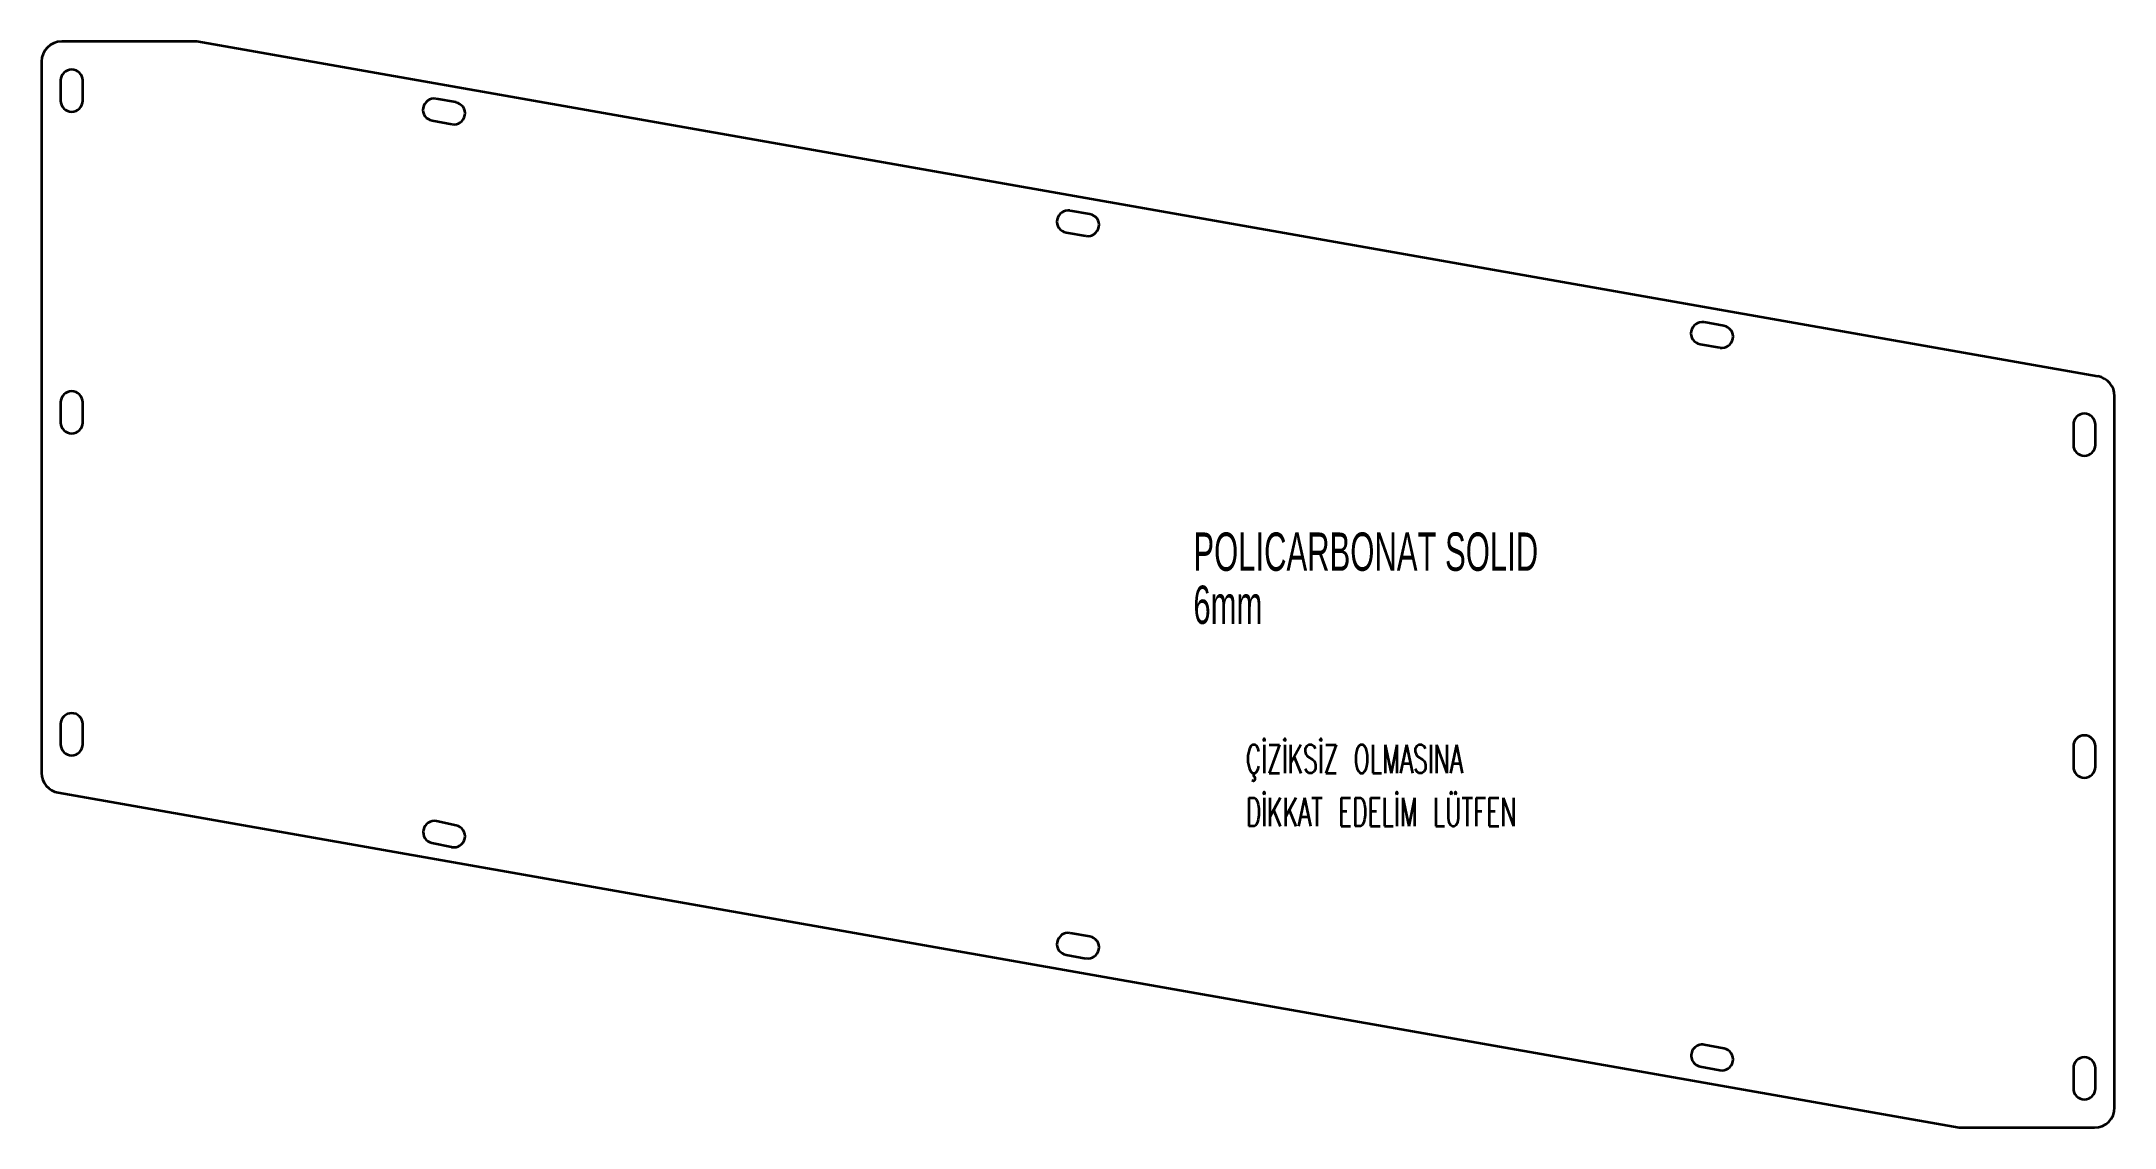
# Model space of a CAD drawing. Header units: millimetres. Extents: x -1166 to -136, y -79 to 461.
import ezdxf

# ---------------------------------------------------------------- set-up
doc = ezdxf.new("R2010")
doc.units = ezdxf.units.MM
doc.styles.add('SLDTEXTSTYLE0', font='TXT', dxfattribs={"width": 0.605})
doc.styles.add('SLDTEXTSTYLE1', font='TXT', dxfattribs={"width": 0.605, "bigfont": 'bigfont'})

# ---------------------------------------------------------------- blocks, each defined once
blk = doc.blocks.new('SW_NOTE_0')
at = {"color": 0, "linetype": 'Continuous', "lineweight": 0, "char_height": 19.05, "attachment_point": 1, "style": 'SLDTEXTSTYLE0'}
for s, insert in [('POLICARBONAT SOLID', (0, 24.6)), ('6mm', (0, -1.8))]:
    blk.add_mtext(s, dxfattribs=dict(at, insert=insert))
blk = doc.blocks.new('SW_NOTE_0_1')
at = {"color": 0, "linetype": 'Continuous', "lineweight": 0, "char_height": 14.076, "attachment_point": 1, "style": 'SLDTEXTSTYLE1'}
for s, insert in [('ÇİZİKSİZ OLMASINA', (0, 18.1)), ('DİKKAT EDELİM LÜTFEN', (0, -8.3))]:
    blk.add_mtext(s, dxfattribs=dict(at, insert=insert))

msp = doc.modelspace()

# ---------------------------------------------------------------- linework, layer by layer
at = {"color": 7, "linetype": 'Continuous', "lineweight": 35}
for p, q in [((-1088.7, 460.7), (-1155.9, 460.7)), ((-144.2, 294.2), (-1088.7, 460.7)), ((-1165.9, 450.7), (-1165.9, 97.1)), ((-1156.4, 441.3), (-1156.4, 431.3)), ((-1145.4, 431.3), (-1145.4, 441.3)), ((-960.1, 430.5), (-969.9, 432.2)), ((-971.8, 421.4), (-962, 419.6)), ((-645.1, 374.9), (-654.9, 376.6)), ((-656.8, 365.8), (-647, 364.1)), ((-330.1, 319.4), (-339.9, 321.1)), ((-341.8, 310.3), (-332, 308.5)), ((-1156.4, 281.3), (-1156.4, 271.3)), ((-1145.4, 271.3), (-1145.4, 281.3)), ((-135.9, -69.3), (-135.9, 284.4)), ((-156.4, 270.2), (-156.4, 260.2)), ((-145.4, 260.2), (-145.4, 270.2)), ((-1156.4, 121.3), (-1156.4, 111.3)), ((-1145.4, 111.3), (-1145.4, 121.3)), ((-156.4, 110.2), (-156.4, 100.2)), ((-145.4, 100.2), (-145.4, 110.2)), ((-1157.7, 87.3), (-213.2, -79.3)), ((-959.9, 71), (-969.7, 73.1)), ((-972, 62.3), (-962.2, 60.3)), ((-645.1, 15.7), (-654.9, 17.4)), ((-656.8, 6.6), (-647, 4.8)), ((-330, -40), (-339.8, -38.1)), ((-341.9, -48.9), (-332.1, -50.8)), ((-156.4, -49.8), (-156.4, -59.8)), ((-145.4, -59.8), (-145.4, -49.8)), ((-213.2, -79.3), (-145.9, -79.3))]:
    msp.add_line(p, q, dxfattribs=at)
for centre, radius, start, end in [((-1155.9, 450.7), 10, 90, 180), ((-1150.9, 441.3), 5.5, 0, 180), ((-1150.9, 431.3), 5.5, 180, 0), ((-970.9, 426.8), 5.5, 80, 260), ((-961, 425), 5.5, 260, 80), ((-655.9, 371.2), 5.5, 80, 260), ((-646, 369.5), 5.5, 260, 80), ((-340.9, 315.7), 5.5, 80, 260), ((-331, 313.9), 5.5, 260, 80), ((-145.9, 284.4), 10, 0, 80), ((-1150.9, 281.3), 5.5, 0, 180), ((-1150.9, 271.3), 5.5, 180, 0), ((-150.9, 270.2), 5.5, 0, 180), ((-150.9, 260.2), 5.5, 180, 0), ((-1150.9, 121.3), 5.5, 0, 180), ((-150.9, 110.2), 5.5, 0, 180), ((-1150.9, 111.3), 5.5, 180, 0), ((-1155.9, 97.1), 10, 180, 260), ((-150.9, 100.2), 5.5, 180, 0), ((-970.8, 67.7), 5.5, 78.1041, 258.1041), ((-961, 65.6), 5.5, 258.1041, 78.1041), ((-655.9, 12), 5.5, 80.0301, 260.0301), ((-646, 10.3), 5.5, 260.0301, 80.0301), ((-340.8, -43.5), 5.5, 78.9986, 258.9986), ((-331, -45.4), 5.5, 258.9986, 78.9986), ((-150.9, -49.8), 5.5, 0, 180), ((-150.9, -59.8), 5.5, 180, 0), ((-145.9, -69.3), 10, 270, 0)]:
    msp.add_arc(centre, radius, start, end, dxfattribs=at)

# ---------------------------------------------------------------- block references
at = {"color": 7, "linetype": 'Continuous', "lineweight": 0}
for name, p in [('SW_NOTE_0', (-593.6, 192)), ('SW_NOTE_0_1', (-567.6, 93))]:
    msp.add_blockref(name, p, dxfattribs=at)

doc.saveas('drawing.dxf')
